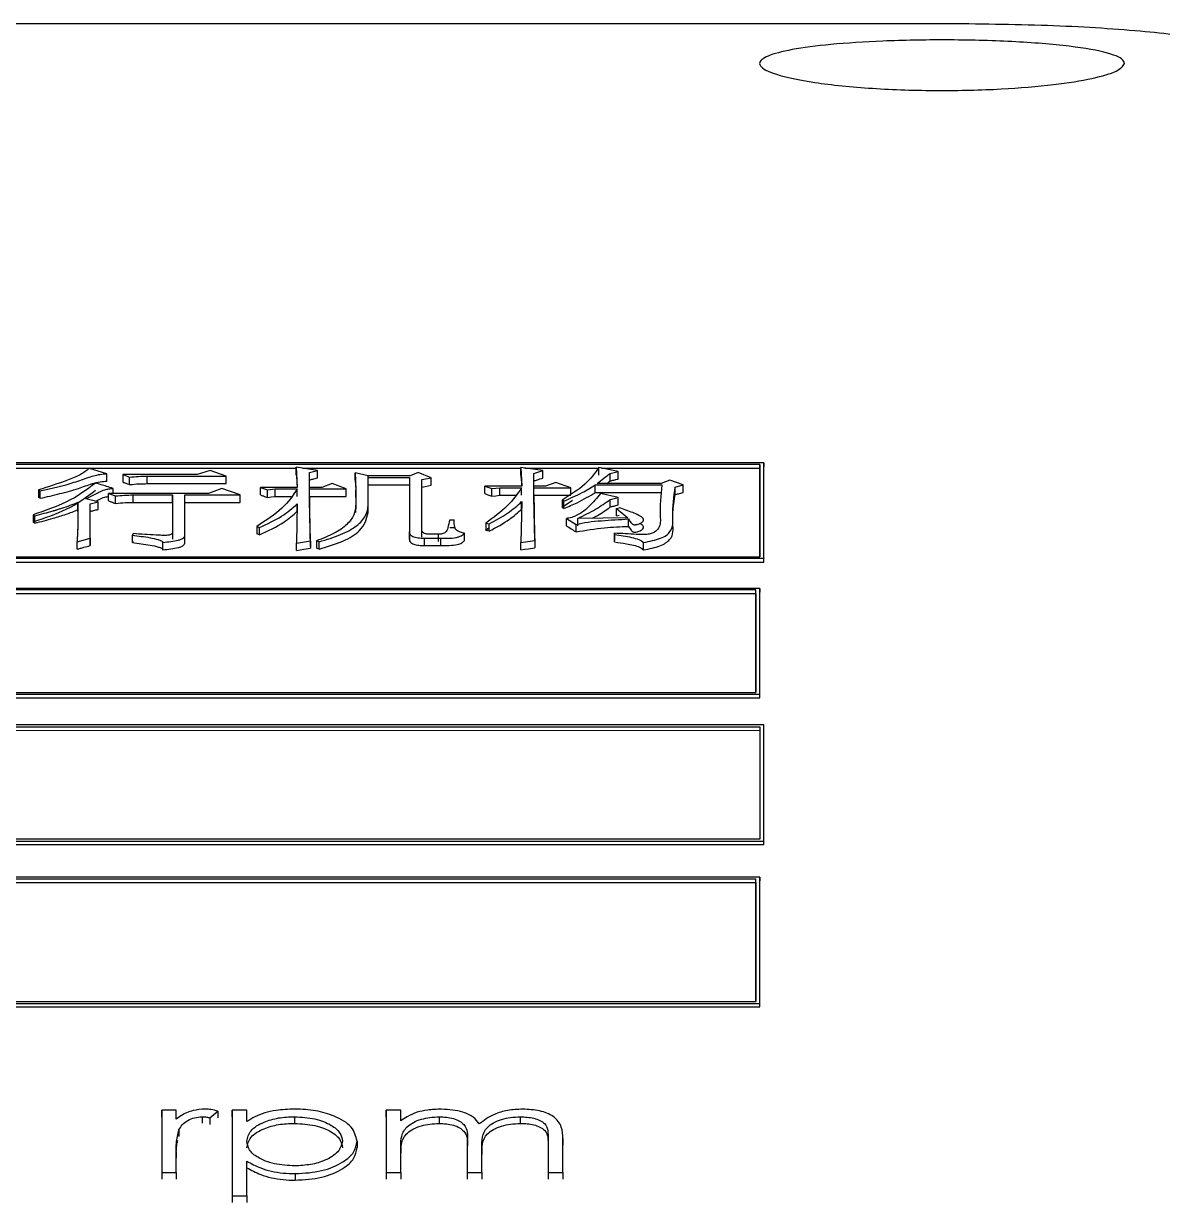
# Model space of a CAD drawing. Header units: millimetres. Extents: x 2003 to 4439, y 563 to 2285.
# Drawn here: x 2534.28 to 2548.33, y 2100.62 to 2115.15 of the extents above; entities that cross this region are included whole.
import ezdxf

# ---------------------------------------------------------------- set-up
doc = ezdxf.new("R2010")
doc.units = ezdxf.units.MM

msp = doc.modelspace()

# ---------------------------------------------------------------- linework, layer by layer
at = {"color": 7, "linetype": 'Continuous', "lineweight": 25}
for p, q in [((2545.61, 2115.15), (2508.61, 2115.152)), ((2543.411, 2109.734), (2521.428, 2109.734)), ((2543.411, 2109.734), (2543.411, 2109.686)), ((2543.361, 2109.716), (2521.478, 2109.717)), ((2532.193, 2109.67), (2537.644, 2109.67)), ((2535.308, 2109.601), (2535.092, 2109.666)), ((2535.308, 2109.509), (2535.308, 2109.601)), ((2535.503, 2109.59), (2535.503, 2109.498)), ((2535.503, 2109.59), (2535.589, 2109.559)), ((2536.422, 2109.59), (2535.503, 2109.59)), ((2536.584, 2109.639), (2536.422, 2109.59)), ((2536.779, 2109.571), (2536.584, 2109.639)), ((2537.644, 2109.681), (2537.655, 2109.432)), ((2537.904, 2109.643), (2537.644, 2109.681)), ((2537.644, 2109.589), (2537.644, 2109.681)), ((2537.719, 2109.67), (2540.414, 2109.67)), ((2537.807, 2109.617), (2537.904, 2109.643)), ((2537.807, 2109.432), (2537.807, 2109.617)), ((2537.807, 2109.616), (2537.807, 2109.617)), ((2537.904, 2109.551), (2537.904, 2109.643)), ((2538.369, 2109.613), (2538.38, 2109.401)), ((2538.532, 2109.574), (2538.369, 2109.613)), ((2538.369, 2109.521), (2538.369, 2109.613)), ((2539.148, 2109.616), (2539.051, 2109.574)), ((2539.31, 2109.551), (2539.148, 2109.616)), ((2540.414, 2109.677), (2540.425, 2109.447)), ((2540.684, 2109.639), (2540.414, 2109.677)), ((2540.414, 2109.585), (2540.414, 2109.677)), ((2540.464, 2109.67), (2541.37, 2109.67)), ((2540.576, 2109.605), (2540.684, 2109.639)), ((2540.576, 2109.447), (2540.576, 2109.605)), ((2540.576, 2109.604), (2540.576, 2109.605)), ((2540.684, 2109.547), (2540.684, 2109.639)), ((2541.614, 2109.628), (2541.376, 2109.677)), ((2541.376, 2109.585), (2541.376, 2109.677)), ((2541.411, 2109.67), (2543.361, 2109.67)), ((2541.517, 2109.605), (2541.614, 2109.628)), ((2541.517, 2109.513), (2541.517, 2109.605)), ((2541.614, 2109.536), (2541.614, 2109.628)), ((2543.361, 2109.716), (2543.361, 2109.67)), ((2543.411, 2108.512), (2543.411, 2109.686)), ((2535.589, 2109.467), (2535.589, 2109.559)), ((2535.806, 2109.479), (2535.806, 2109.571)), ((2535.806, 2109.571), (2536.779, 2109.571)), ((2535.806, 2109.479), (2536.779, 2109.479)), ((2536.779, 2109.479), (2536.779, 2109.571)), ((2537.807, 2109.432), (2537.807, 2109.524)), ((2538.088, 2109.482), (2537.958, 2109.432)), ((2538.261, 2109.413), (2538.088, 2109.482)), ((2539.051, 2109.574), (2538.532, 2109.574)), ((2538.532, 2109.482), (2538.532, 2109.574)), ((2538.532, 2109.214), (2538.532, 2109.555)), ((2538.532, 2109.555), (2539.04, 2109.555)), ((2538.532, 2109.463), (2538.532, 2109.555)), ((2538.532, 2109.463), (2539.04, 2109.463)), ((2538.532, 2109.122), (2538.532, 2109.463)), ((2539.04, 2109.555), (2539.04, 2108.883)), ((2539.04, 2109.555), (2539.04, 2109.463)), ((2539.04, 2109.463), (2539.04, 2108.792)), ((2539.191, 2109.528), (2539.31, 2109.551)), ((2539.191, 2108.911), (2539.191, 2109.528)), ((2539.191, 2109.526), (2539.191, 2109.528)), ((2539.191, 2108.82), (2539.191, 2109.436)), ((2539.31, 2109.459), (2539.31, 2109.551)), ((2539.97, 2109.447), (2540.057, 2109.417)), ((2540.425, 2109.447), (2539.97, 2109.447)), ((2539.97, 2109.356), (2539.97, 2109.447)), ((2540.576, 2109.447), (2540.576, 2109.513)), ((2540.717, 2109.447), (2540.576, 2109.447)), ((2540.576, 2109.356), (2540.576, 2109.447)), ((2540.846, 2109.494), (2540.717, 2109.447)), ((2541.03, 2109.428), (2540.846, 2109.494)), ((2541.333, 2109.463), (2542.155, 2109.463)), ((2541.333, 2109.371), (2541.333, 2109.463)), ((2542.144, 2109.482), (2541.355, 2109.482)), ((2541.475, 2109.482), (2541.517, 2109.513)), ((2542.253, 2109.521), (2542.144, 2109.482)), ((2542.415, 2109.463), (2542.253, 2109.521)), ((2542.318, 2109.436), (2542.415, 2109.463)), ((2542.318, 2109.344), (2542.318, 2109.436)), ((2542.415, 2109.371), (2542.415, 2109.463)), ((2534.464, 2109.401), (2534.464, 2109.309)), ((2534.464, 2109.401), (2534.486, 2109.389)), ((2534.486, 2109.298), (2534.464, 2109.309)), ((2534.486, 2109.298), (2534.486, 2109.389)), ((2535.2, 2109.253), (2535.048, 2109.292)), ((2535.33, 2109.358), (2535.416, 2109.327)), ((2536.563, 2109.358), (2535.33, 2109.358)), ((2535.33, 2109.267), (2535.33, 2109.358)), ((2535.384, 2109.358), (2535.384, 2109.42)), ((2535.416, 2109.235), (2535.416, 2109.327)), ((2535.632, 2109.339), (2536.119, 2109.339)), ((2535.632, 2109.247), (2535.632, 2109.339)), ((2536.119, 2109.339), (2536.119, 2108.887)), ((2536.119, 2109.247), (2536.119, 2109.339)), ((2536.271, 2109.339), (2536.952, 2109.339)), ((2536.271, 2108.847), (2536.271, 2109.339)), ((2536.271, 2109.247), (2536.271, 2109.339)), ((2536.725, 2109.417), (2536.563, 2109.358)), ((2536.952, 2109.339), (2536.725, 2109.417)), ((2536.952, 2109.247), (2536.952, 2109.339)), ((2537.201, 2109.432), (2537.288, 2109.401)), ((2537.655, 2109.432), (2537.201, 2109.432)), ((2537.201, 2109.34), (2537.201, 2109.432)), ((2537.288, 2109.401), (2537.385, 2109.413)), ((2537.288, 2109.309), (2537.288, 2109.401)), ((2537.385, 2109.413), (2537.655, 2109.413)), ((2537.385, 2109.321), (2537.385, 2109.413)), ((2537.385, 2109.321), (2537.582, 2109.321)), ((2537.655, 2109.321), (2537.655, 2109.413)), ((2537.958, 2109.432), (2537.807, 2109.432)), ((2537.807, 2109.34), (2537.807, 2109.432)), ((2537.807, 2109.413), (2538.261, 2109.413)), ((2537.807, 2109.321), (2537.807, 2109.413)), ((2537.807, 2109.321), (2538.261, 2109.321)), ((2537.818, 2108.774), (2537.807, 2109.294)), ((2538.261, 2109.321), (2538.261, 2109.413)), ((2538.38, 2109.401), (2538.38, 2109.214)), ((2538.38, 2109.309), (2538.38, 2109.401)), ((2538.38, 2109.309), (2538.38, 2109.168)), ((2540.057, 2109.417), (2540.154, 2109.428)), ((2540.057, 2109.325), (2540.057, 2109.417)), ((2540.154, 2109.428), (2540.424, 2109.428)), ((2540.154, 2109.336), (2540.154, 2109.428)), ((2540.154, 2109.336), (2540.351, 2109.336)), ((2540.424, 2109.336), (2540.424, 2109.428)), ((2540.576, 2109.428), (2541.03, 2109.428)), ((2540.576, 2109.336), (2540.576, 2109.428)), ((2540.576, 2109.336), (2541.03, 2109.336)), ((2540.587, 2108.778), (2540.576, 2109.311)), ((2541.03, 2109.352), (2541.03, 2109.428)), ((2541.333, 2109.371), (2542.155, 2109.371)), ((2541.614, 2109.308), (2541.398, 2109.358)), ((2541.517, 2109.284), (2541.614, 2109.308)), ((2541.614, 2109.216), (2541.614, 2109.308)), ((2534.951, 2109.157), (2534.951, 2109.249)), ((2535.102, 2109.229), (2535.2, 2109.253)), ((2535.102, 2108.806), (2535.102, 2109.229)), ((2535.2, 2109.161), (2535.2, 2109.253)), ((2535.632, 2109.247), (2536.119, 2109.247)), ((2536.119, 2109.247), (2536.119, 2108.796)), ((2536.271, 2108.756), (2536.271, 2109.247)), ((2536.271, 2109.247), (2536.952, 2109.247)), ((2537.655, 2109.229), (2537.645, 2108.745)), ((2537.655, 2109.138), (2537.655, 2109.229)), ((2538.38, 2109.122), (2538.38, 2109.214)), ((2538.532, 2109.122), (2538.532, 2109.214)), ((2540.425, 2109.257), (2540.414, 2108.753)), ((2540.424, 2109.165), (2540.424, 2109.257)), ((2540.944, 2109.264), (2540.922, 2109.276)), ((2540.922, 2109.276), (2540.922, 2109.185)), ((2541.053, 2109.273), (2540.922, 2109.185)), ((2540.944, 2109.173), (2540.922, 2109.185)), ((2540.944, 2109.173), (2540.944, 2109.264)), ((2541.517, 2109.192), (2541.517, 2109.284)), ((2541.593, 2109.174), (2541.625, 2109.182)), ((2541.593, 2109.174), (2541.733, 2109.059)), ((2541.593, 2109.083), (2541.593, 2109.174)), ((2534.399, 2109.095), (2534.421, 2109.083)), ((2534.399, 2109.095), (2534.399, 2109.004)), ((2534.421, 2108.992), (2534.399, 2109.004)), ((2534.421, 2108.992), (2534.421, 2109.083)), ((2535.102, 2108.715), (2535.102, 2109.138)), ((2539.538, 2109.031), (2539.592, 2109.031)), ((2540.976, 2108.96), (2540.976, 2109.051)), ((2540.976, 2109.051), (2541.095, 2108.975)), ((2541.733, 2109.059), (2541.117, 2109.051)), ((2541.117, 2108.96), (2541.117, 2109.051)), ((2541.593, 2109.083), (2541.625, 2109.09)), ((2541.744, 2108.952), (2541.744, 2109.043)), ((2535.632, 2108.863), (2535.622, 2108.843)), ((2536.119, 2108.887), (2536.119, 2108.796)), ((2537.158, 2108.951), (2537.19, 2108.939)), ((2537.158, 2108.951), (2537.158, 2108.86)), ((2537.19, 2108.848), (2537.158, 2108.86)), ((2537.19, 2108.848), (2537.19, 2108.939)), ((2539.04, 2108.792), (2539.04, 2108.883)), ((2539.397, 2108.855), (2539.3, 2108.855)), ((2539.397, 2108.764), (2539.397, 2108.855)), ((2539.538, 2108.94), (2539.592, 2108.94)), ((2539.721, 2108.776), (2539.721, 2108.867)), ((2539.981, 2108.991), (2540.024, 2108.983)), ((2539.981, 2108.991), (2539.981, 2108.9)), ((2540.024, 2108.934), (2539.981, 2108.9)), ((2540.024, 2108.892), (2539.981, 2108.9)), ((2540.024, 2108.892), (2540.024, 2108.983)), ((2541.095, 2108.884), (2541.095, 2108.975)), ((2541.571, 2108.851), (2541.571, 2108.867)), ((2541.571, 2108.867), (2541.571, 2108.776)), ((2534.94, 2108.762), (2535.102, 2108.806)), ((2534.94, 2108.671), (2534.94, 2108.762)), ((2535.102, 2108.806), (2535.102, 2108.715)), ((2535.622, 2108.752), (2535.622, 2108.843)), ((2535.622, 2108.752), (2535.632, 2108.772)), ((2536, 2108.663), (2536, 2108.754)), ((2536.271, 2108.756), (2536.271, 2108.847)), ((2537.645, 2108.745), (2537.818, 2108.774)), ((2537.645, 2108.654), (2537.645, 2108.745)), ((2537.818, 2108.774), (2537.818, 2108.683)), ((2537.893, 2108.774), (2537.893, 2108.683)), ((2537.926, 2108.762), (2537.893, 2108.774)), ((2537.926, 2108.671), (2537.926, 2108.762)), ((2539.224, 2108.806), (2539.429, 2108.806)), ((2539.224, 2108.715), (2539.224, 2108.806)), ((2539.224, 2108.715), (2539.429, 2108.715)), ((2539.429, 2108.715), (2539.429, 2108.806)), ((2540.414, 2108.753), (2540.587, 2108.778)), ((2540.414, 2108.662), (2540.414, 2108.753)), ((2540.587, 2108.778), (2540.587, 2108.687)), ((2541.571, 2108.76), (2541.571, 2108.851)), ((2541.571, 2108.76), (2541.571, 2108.776)), ((2541.928, 2108.662), (2541.928, 2108.753)), ((2521.478, 2108.578), (2543.361, 2108.577)), ((2537.926, 2108.671), (2537.893, 2108.683)), ((2521.428, 2108.559), (2543.411, 2108.558)), ((2521.428, 2108.513), (2543.411, 2108.512)), ((2543.411, 2108.512), (2543.411, 2108.558)), ((2543.361, 2108.188), (2521.378, 2108.188)), ((2543.311, 2108.168), (2521.428, 2108.169)), ((2543.311, 2108.123), (2543.311, 2108.168)), ((2543.361, 2108.188), (2543.361, 2108.142)), ((2543.361, 2106.837), (2543.361, 2108.142)), ((2521.428, 2108.124), (2543.311, 2108.123)), ((2521.378, 2106.882), (2543.361, 2106.882)), ((2521.378, 2106.838), (2543.361, 2106.837)), ((2521.428, 2106.903), (2543.311, 2106.903)), ((2543.361, 2106.837), (2543.361, 2106.882)), ((2543.411, 2106.503), (2521.428, 2106.503)), ((2521.478, 2106.482), (2543.361, 2106.481)), ((2521.478, 2106.438), (2543.361, 2106.437)), ((2543.361, 2106.481), (2543.361, 2106.437)), ((2543.411, 2106.459), (2543.411, 2106.503)), ((2543.411, 2105.028), (2543.411, 2106.459)), ((2543.361, 2105.094), (2521.478, 2105.095)), ((2521.428, 2105.072), (2543.411, 2105.071)), ((2521.428, 2105.029), (2543.411, 2105.028)), ((2543.411, 2105.028), (2543.411, 2105.071)), ((2543.361, 2104.625), (2521.378, 2104.626)), ((2543.311, 2104.602), (2521.428, 2104.602)), ((2521.428, 2104.56), (2543.311, 2104.559)), ((2543.311, 2104.559), (2543.311, 2104.602)), ((2543.361, 2104.625), (2543.361, 2104.583)), ((2543.361, 2103.028), (2543.361, 2104.583)), ((2521.378, 2103.07), (2543.361, 2103.07)), ((2521.428, 2103.095), (2543.311, 2103.095)), ((2543.361, 2103.028), (2543.361, 2103.07)), ((2521.378, 2103.029), (2543.361, 2103.028)), ((2535.984, 2101.753), (2535.984, 2100.984)), ((2535.984, 2101.672), (2535.984, 2101.753)), ((2536.163, 2101.753), (2535.984, 2101.753)), ((2536.163, 2101.641), (2536.163, 2101.753)), ((2536.577, 2101.66), (2536.676, 2101.741)), ((2536.676, 2101.741), (2536.676, 2101.659)), ((2536.855, 2101.753), (2536.855, 2100.696)), ((2536.855, 2101.672), (2536.855, 2101.753)), ((2537.035, 2101.753), (2536.855, 2101.753)), ((2537.035, 2101.612), (2537.035, 2101.753)), ((2538.753, 2101.753), (2538.753, 2100.984)), ((2538.753, 2101.672), (2538.753, 2101.753)), ((2538.932, 2101.753), (2538.753, 2101.753)), ((2538.932, 2101.621), (2538.932, 2101.753)), ((2535.984, 2101.671), (2535.984, 2100.904)), ((2536.485, 2101.673), (2536.485, 2101.592)), ((2536.577, 2101.66), (2536.577, 2101.578)), ((2536.855, 2101.671), (2536.855, 2100.616)), ((2537.624, 2101.673), (2537.624, 2101.592)), ((2538.753, 2101.671), (2538.753, 2100.903)), ((2539.405, 2101.673), (2539.405, 2101.591)), ((2540.406, 2101.673), (2540.406, 2101.592)), ((2536.195, 2101.509), (2536.195, 2101.428)), ((2538.394, 2101.373), (2538.394, 2101.292)), ((2538.932, 2100.984), (2538.932, 2101.31)), ((2538.932, 2101.31), (2538.932, 2101.229)), ((2539.753, 2101.378), (2539.753, 2100.984)), ((2539.753, 2101.378), (2539.753, 2101.296)), ((2540.753, 2101.404), (2540.753, 2100.984)), ((2540.753, 2101.404), (2540.753, 2101.323)), ((2540.753, 2101.322), (2540.753, 2100.903)), ((2540.932, 2100.984), (2540.932, 2101.403)), ((2540.932, 2101.403), (2540.932, 2101.322)), ((2536.163, 2100.984), (2536.163, 2101.245)), ((2536.163, 2101.245), (2536.163, 2101.164)), ((2539.932, 2100.984), (2539.932, 2101.286)), ((2539.932, 2101.286), (2539.932, 2101.205)), ((2537.035, 2100.696), (2537.035, 2101.125)), ((2535.984, 2100.984), (2535.984, 2100.904)), ((2535.984, 2100.984), (2536.163, 2100.984)), ((2536.163, 2100.984), (2536.163, 2100.904)), ((2537.631, 2100.971), (2537.631, 2100.89)), ((2538.753, 2100.984), (2538.753, 2100.904)), ((2538.753, 2100.984), (2538.932, 2100.984)), ((2538.932, 2100.984), (2538.932, 2100.904)), ((2539.753, 2100.984), (2539.753, 2100.904)), ((2539.753, 2100.984), (2539.932, 2100.984)), ((2539.932, 2100.984), (2539.932, 2100.904)), ((2540.753, 2100.984), (2540.753, 2100.904)), ((2540.753, 2100.984), (2540.932, 2100.984)), ((2540.932, 2100.984), (2540.932, 2100.904)), ((2536.855, 2100.696), (2536.855, 2100.616)), ((2536.855, 2100.696), (2537.035, 2100.696)), ((2537.035, 2100.696), (2537.035, 2100.616))]:
    msp.add_line(p, q, dxfattribs=at)
at = {"color": 7, "linetype": 'Continuous', "lineweight": 25, "flags": 128}
for points in [[(2539.191, 2109.436), (2539.236, 2109.445), (2539.273, 2109.452), (2539.31, 2109.459)], [(2537.288, 2109.309), (2537.336, 2109.315), (2537.385, 2109.321)], [(2540.057, 2109.325), (2540.105, 2109.33), (2540.154, 2109.336)], [(2537.645, 2108.654), (2537.691, 2108.662), (2537.738, 2108.67), (2537.818, 2108.683)], [(2540.414, 2108.662), (2540.461, 2108.669), (2540.508, 2108.676), (2540.587, 2108.687)]]:
    msp.add_lwpolyline(points, dxfattribs=at)
at = {"color": 7, "linetype": 'Continuous', "lineweight": 25}
for points, knots in [([(2549.61, 2114.66), (2549.573, 2114.715), (2549.5, 2114.825), (2548.93, 2114.961), (2548.063, 2115.066), (2546.915, 2115.137), (2546.05, 2115.146), (2545.61, 2115.15)], [0, 0, 0, 0, 0.184668, 0.3699947, 0.5658507, 0.7794444, 1, 1, 1, 1]), ([(2547.86, 2114.66), (2547.839, 2114.628), (2547.798, 2114.564), (2547.476, 2114.472), (2546.988, 2114.393), (2546.328, 2114.338), (2545.548, 2114.319), (2544.734, 2114.346), (2544.022, 2114.418), (2543.537, 2114.52), (2543.375, 2114.606), (2543.349, 2114.683), (2543.432, 2114.754), (2543.741, 2114.835), (2544.234, 2114.899), (2544.891, 2114.941), (2545.672, 2114.956), (2546.485, 2114.936), (2547.198, 2114.879), (2547.681, 2114.794), (2547.848, 2114.715), (2547.858, 2114.67), (2547.86, 2114.66)], [0, 0, 0, 0, 0.046276, 0.092719, 0.141715, 0.19519, 0.253686, 0.315261, 0.376912, 0.43437, 0.485817, 0.500005, 0.546254, 0.592701, 0.641799, 0.695155, 0.753514, 0.815397, 0.876864, 0.934161, 0.985737, 1, 1, 1, 1]), ([(2543.411, 2108.558), (2543.411, 2108.68), (2543.411, 2108.924), (2543.411, 2109.317), (2543.411, 2109.582), (2543.411, 2109.734)], [0, 0, 0, 0, 0.300086, 0.600172, 1, 1, 1, 1]), ([(2535.092, 2109.666), (2535.057, 2109.64), (2534.986, 2109.586), (2534.769, 2109.498), (2534.586, 2109.44), (2534.464, 2109.401)], [0, 0, 0, 0, 0.244211, 0.494059, 1, 1, 1, 1]), ([(2534.486, 2109.389), (2534.631, 2109.422), (2534.847, 2109.471), (2535.07, 2109.553), (2535.204, 2109.595), (2535.287, 2109.6), (2535.308, 2109.601)], [0, 0, 0, 0, 0.501457, 0.748784, 0.936077, 1, 1, 1, 1]), ([(2537.644, 2109.589), (2537.647, 2109.561), (2537.651, 2109.509), (2537.653, 2109.457), (2537.654, 2109.432)], [0, 0, 0, 0, 0.53069, 1, 1, 1, 1]), ([(2540.414, 2109.585), (2540.416, 2109.557), (2540.421, 2109.511), (2540.422, 2109.465), (2540.423, 2109.447)], [0, 0, 0, 0, 0.616417, 1, 1, 1, 1]), ([(2541.376, 2109.677), (2541.326, 2109.607), (2541.226, 2109.466), (2541.024, 2109.34), (2540.922, 2109.276)], [0, 0, 0, 0, 0.496751, 1, 1, 1, 1]), ([(2541.355, 2109.482), (2541.383, 2109.504), (2541.435, 2109.546), (2541.491, 2109.586), (2541.517, 2109.605)], [0, 0, 0, 0, 0.532976, 1, 1, 1, 1]), ([(2543.361, 2108.577), (2543.361, 2108.699), (2543.361, 2108.942), (2543.361, 2109.323), (2543.361, 2109.577), (2543.361, 2109.716)], [0, 0, 0, 0, 0.309667, 0.619335, 1, 1, 1, 1]), ([(2543.361, 2109.67), (2543.361, 2109.56), (2543.361, 2109.34), (2543.361, 2108.977), (2543.361, 2108.719), (2543.361, 2108.577)], [0, 0, 0, 0, 0.312228, 0.624456, 1, 1, 1, 1]), ([(2535.167, 2109.486), (2535.059, 2109.404), (2534.863, 2109.255), (2534.542, 2109.145), (2534.399, 2109.095)], [0, 0, 0, 0, 0.553842, 1, 1, 1, 1]), ([(2534.486, 2109.298), (2534.567, 2109.317), (2534.729, 2109.354), (2534.949, 2109.414), (2535.095, 2109.471), (2535.215, 2109.503), (2535.28, 2109.507), (2535.308, 2109.509)], [0, 0, 0, 0, 0.285391, 0.571044, 0.802081, 0.914333, 1, 1, 1, 1]), ([(2535.384, 2109.42), (2535.357, 2109.429), (2535.308, 2109.444), (2535.236, 2109.466), (2535.19, 2109.479), (2535.167, 2109.486)], [0, 0, 0, 0, 0.369991, 0.684996, 1, 1, 1, 1]), ([(2535.503, 2109.498), (2535.515, 2109.493), (2535.536, 2109.486), (2535.564, 2109.476), (2535.581, 2109.47), (2535.589, 2109.467)], [0, 0, 0, 0, 0.4286092, 0.7143039, 1, 1, 1, 1]), ([(2535.589, 2109.559), (2535.625, 2109.563), (2535.696, 2109.57), (2535.769, 2109.57), (2535.806, 2109.571)], [0, 0, 0, 0, 0.4988667, 1, 1, 1, 1]), ([(2535.589, 2109.467), (2535.629, 2109.471), (2535.7, 2109.478), (2535.773, 2109.478), (2535.806, 2109.479)], [0, 0, 0, 0, 0.558823, 1, 1, 1, 1]), ([(2537.807, 2109.524), (2537.82, 2109.528), (2537.843, 2109.534), (2537.876, 2109.543), (2537.895, 2109.548), (2537.904, 2109.551)], [0, 0, 0, 0, 0.420135, 0.710067, 1, 1, 1, 1]), ([(2538.369, 2109.521), (2538.372, 2109.494), (2538.376, 2109.445), (2538.379, 2109.375), (2538.38, 2109.331), (2538.38, 2109.309)], [0, 0, 0, 0, 0.384139, 0.692048, 1, 1, 1, 1]), ([(2540.576, 2109.513), (2540.589, 2109.517), (2540.614, 2109.525), (2540.65, 2109.536), (2540.673, 2109.544), (2540.684, 2109.547)], [0, 0, 0, 0, 0.362138, 0.681069, 1, 1, 1, 1]), ([(2540.944, 2109.264), (2541.022, 2109.298), (2541.167, 2109.36), (2541.281, 2109.431), (2541.333, 2109.463)], [0, 0, 0, 0, 0.541449, 1, 1, 1, 1]), ([(2541.517, 2109.513), (2541.531, 2109.516), (2541.555, 2109.522), (2541.587, 2109.529), (2541.605, 2109.534), (2541.614, 2109.536)], [0, 0, 0, 0, 0.439882, 0.719941, 1, 1, 1, 1]), ([(2542.155, 2109.463), (2542.141, 2109.335), (2542.121, 2109.16), (2542.143, 2108.961), (2542.08, 2108.888), (2542.025, 2108.863), (2541.97, 2108.851), (2541.904, 2108.849), (2541.772, 2108.857), (2541.66, 2108.863), (2541.571, 2108.867)], [0, 0, 0, 0, 0.489233, 0.672718, 0.735367, 0.76608, 0.796242, 0.828596, 0.864188, 1, 1, 1, 1]), ([(2541.928, 2108.753), (2542.003, 2108.768), (2542.113, 2108.79), (2542.214, 2108.842), (2542.299, 2108.93), (2542.279, 2109.136), (2542.302, 2109.316), (2542.318, 2109.436)], [0, 0, 0, 0, 0.132026, 0.196101, 0.258534, 0.505562, 1, 1, 1, 1]), ([(2535.167, 2109.394), (2535.059, 2109.312), (2534.863, 2109.164), (2534.542, 2109.053), (2534.399, 2109.004)], [0, 0, 0, 0, 0.553762, 1, 1, 1, 1]), ([(2535.048, 2109.292), (2535.081, 2109.309), (2535.135, 2109.337), (2535.21, 2109.375), (2535.268, 2109.401), (2535.33, 2109.416), (2535.366, 2109.419), (2535.384, 2109.42)], [0, 0, 0, 0, 0.3357419, 0.5532256, 0.7726409, 0.885172, 1, 1, 1, 1]), ([(2535.168, 2109.261), (2535.182, 2109.268), (2535.218, 2109.287), (2535.267, 2109.31), (2535.314, 2109.32), (2535.33, 2109.323)], [0, 0, 0, 0, 0.3081002, 0.7695922, 1, 1, 1, 1]), ([(2535.416, 2109.327), (2535.452, 2109.331), (2535.523, 2109.338), (2535.596, 2109.339), (2535.632, 2109.339)], [0, 0, 0, 0, 0.4988667, 1, 1, 1, 1]), ([(2537.655, 2109.413), (2537.602, 2109.332), (2537.494, 2109.17), (2537.27, 2109.025), (2537.158, 2108.951)], [0, 0, 0, 0, 0.497121, 1, 1, 1, 1]), ([(2537.201, 2109.34), (2537.213, 2109.336), (2537.234, 2109.328), (2537.263, 2109.318), (2537.279, 2109.312), (2537.288, 2109.309)], [0, 0, 0, 0, 0.428612, 0.714306, 1, 1, 1, 1]), ([(2537.807, 2109.294), (2537.807, 2109.316), (2537.807, 2109.356), (2537.807, 2109.395), (2537.807, 2109.413)], [0, 0, 0, 0, 0.56, 1, 1, 1, 1]), ([(2537.807, 2109.248), (2537.807, 2109.284), (2537.807, 2109.354), (2537.807, 2109.394), (2537.807, 2109.413)], [0, 0, 0, 0, 0.510039, 1, 1, 1, 1]), ([(2537.807, 2109.321), (2537.807, 2109.3), (2537.807, 2109.258), (2537.807, 2109.251), (2537.807, 2109.248)], [0, 0, 0, 0, 0.489863, 1, 1, 1, 1]), ([(2539.97, 2109.356), (2539.983, 2109.351), (2540.003, 2109.344), (2540.032, 2109.334), (2540.049, 2109.328), (2540.057, 2109.325)], [0, 0, 0, 0, 0.428612, 0.714306, 1, 1, 1, 1]), ([(2540.424, 2109.428), (2540.372, 2109.353), (2540.267, 2109.202), (2540.077, 2109.062), (2539.981, 2108.991)], [0, 0, 0, 0, 0.497559, 1, 1, 1, 1]), ([(2540.576, 2109.311), (2540.576, 2109.333), (2540.576, 2109.372), (2540.576, 2109.411), (2540.576, 2109.428)], [0, 0, 0, 0, 0.56, 1, 1, 1, 1]), ([(2540.576, 2109.266), (2540.576, 2109.301), (2540.576, 2109.371), (2540.576, 2109.409), (2540.576, 2109.428)], [0, 0, 0, 0, 0.510364, 1, 1, 1, 1]), ([(2540.576, 2109.336), (2540.576, 2109.316), (2540.576, 2109.274), (2540.576, 2109.269), (2540.576, 2109.266)], [0, 0, 0, 0, 0.489538, 1, 1, 1, 1]), ([(2540.944, 2109.173), (2541, 2109.196), (2541.101, 2109.238), (2541.227, 2109.306), (2541.298, 2109.349), (2541.333, 2109.371)], [0, 0, 0, 0, 0.381252, 0.689942, 1, 1, 1, 1]), ([(2541.398, 2109.358), (2541.352, 2109.302), (2541.271, 2109.204), (2541.142, 2109.098), (2541.024, 2109.056), (2540.986, 2109.052), (2540.976, 2109.051)], [0, 0, 0, 0, 0.4941647, 0.8691614, 0.966217, 1, 1, 1, 1]), ([(2541.928, 2108.662), (2542.001, 2108.676), (2542.142, 2108.703), (2542.308, 2108.819), (2542.273, 2109.043), (2542.3, 2109.225), (2542.318, 2109.344)], [0, 0, 0, 0, 0.127764, 0.249157, 0.505692, 1, 1, 1, 1]), ([(2542.318, 2109.344), (2542.331, 2109.348), (2542.354, 2109.354), (2542.387, 2109.363), (2542.406, 2109.368), (2542.415, 2109.371)], [0, 0, 0, 0, 0.420135, 0.710068, 1, 1, 1, 1]), ([(2534.421, 2109.083), (2534.497, 2109.103), (2534.574, 2109.123), (2534.652, 2109.146), (2534.661, 2109.148), (2534.67, 2109.151), (2534.679, 2109.154), (2534.688, 2109.156), (2534.712, 2109.164), (2534.806, 2109.193), (2534.887, 2109.224), (2534.951, 2109.249)], [0, 0, 0, 0, 0.400377, 0.412885, 0.425393, 0.450409, 0.462917, 0.475426, 0.500442, 0.600512, 1, 1, 1, 1]), ([(2534.421, 2108.992), (2534.496, 2109.011), (2534.628, 2109.046), (2534.807, 2109.101), (2534.903, 2109.138), (2534.951, 2109.157)], [0, 0, 0, 0, 0.400541, 0.699142, 1, 1, 1, 1]), ([(2534.951, 2109.249), (2534.951, 2109.232), (2534.951, 2109.213), (2534.951, 2109.191), (2534.951, 2109.185), (2534.951, 2109.178), (2534.951, 2109.172), (2534.951, 2109.163), (2534.951, 2109.155), (2534.951, 2109.146), (2534.951, 2109.14), (2534.951, 2109.133), (2534.951, 2109.127), (2534.951, 2109.118), (2534.951, 2109.107), (2534.951, 2109.094), (2534.951, 2109.077), (2534.951, 2109.06), (2534.951, 2109.042), (2534.951, 2109.029), (2534.95, 2109.016), (2534.95, 2108.999), (2534.95, 2108.981), (2534.949, 2108.964), (2534.949, 2108.951), (2534.949, 2108.938), (2534.948, 2108.925), (2534.947, 2108.907), (2534.947, 2108.89), (2534.946, 2108.872), (2534.945, 2108.859), (2534.945, 2108.846), (2534.944, 2108.835), (2534.944, 2108.826), (2534.943, 2108.819), (2534.943, 2108.813), (2534.942, 2108.804), (2534.942, 2108.795), (2534.942, 2108.786), (2534.941, 2108.78), (2534.941, 2108.771), (2534.94, 2108.765), (2534.94, 2108.762)], [0, 0, 0, 0, 0.10711, 0.120499, 0.133888, 0.147276, 0.160665, 0.174054, 0.200831, 0.21422, 0.227609, 0.240998, 0.254386, 0.267775, 0.294553, 0.32133, 0.348108, 0.401663, 0.42844, 0.455218, 0.481995, 0.508773, 0.562328, 0.589105, 0.615883, 0.64266, 0.669438, 0.696215, 0.74977, 0.776548, 0.803325, 0.830103, 0.85688, 0.870269, 0.883658, 0.897047, 0.910435, 0.937213, 0.950602, 0.96399, 0.977379, 1, 1, 1, 1]), ([(2534.951, 2109.131), (2534.951, 2109.135), (2534.951, 2109.141), (2534.951, 2109.152), (2534.951, 2109.16), (2534.951, 2109.164), (2534.951, 2109.166), (2534.951, 2109.167), (2534.951, 2109.168), (2534.951, 2109.149), (2534.951, 2109.021), (2534.948, 2108.937), (2534.947, 2108.888)], [0, 0, 0, 0, 0.01972, 0.031638, 0.043508, 0.046383, 0.049225, 0.052295, 0.055811, 0.08806, 0.463902, 1, 1, 1, 1]), ([(2535.102, 2109.138), (2535.117, 2109.141), (2535.14, 2109.147), (2535.173, 2109.155), (2535.191, 2109.159), (2535.2, 2109.161)], [0, 0, 0, 0, 0.439881, 0.71994, 1, 1, 1, 1]), ([(2535.33, 2109.267), (2535.342, 2109.262), (2535.363, 2109.255), (2535.391, 2109.244), (2535.408, 2109.238), (2535.416, 2109.235)], [0, 0, 0, 0, 0.428611, 0.714305, 1, 1, 1, 1]), ([(2535.416, 2109.235), (2535.456, 2109.239), (2535.527, 2109.246), (2535.6, 2109.247), (2535.632, 2109.247)], [0, 0, 0, 0, 0.558823, 1, 1, 1, 1]), ([(2537.19, 2108.939), (2537.287, 2108.984), (2537.478, 2109.071), (2537.597, 2109.177), (2537.655, 2109.229)], [0, 0, 0, 0, 0.504453, 1, 1, 1, 1]), ([(2537.807, 2109.248), (2537.807, 2109.184), (2537.808, 2109.12), (2537.809, 2109.072), (2537.809, 2109.061), (2537.81, 2109.018), (2537.813, 2108.891), (2537.816, 2108.771), (2537.818, 2108.683)], [0, 0, 0, 0, 0.252264, 0.254266, 0.269843, 0.313981, 0.501513, 1, 1, 1, 1]), ([(2537.818, 2108.774), (2537.816, 2108.862), (2537.813, 2108.98), (2537.811, 2109.108), (2537.809, 2109.197), (2537.808, 2109.226), (2537.807, 2109.248)], [0, 0, 0, 0, 0.498567, 0.668599, 0.747849, 1, 1, 1, 1]), ([(2538.38, 2109.214), (2538.375, 2109.173), (2538.366, 2109.092), (2538.277, 2108.973), (2538.122, 2108.862), (2537.97, 2108.803), (2537.893, 2108.774)], [0, 0, 0, 0, 0.2454874, 0.4925098, 0.7434187, 1, 1, 1, 1]), ([(2537.926, 2108.762), (2538.019, 2108.789), (2538.202, 2108.844), (2538.4, 2108.956), (2538.514, 2109.083), (2538.526, 2109.17), (2538.531, 2109.214)], [0, 0, 0, 0, 0.258234, 0.509748, 0.755949, 1, 1, 1, 1]), ([(2540.024, 2108.983), (2540.104, 2109.026), (2540.263, 2109.112), (2540.371, 2109.209), (2540.424, 2109.257)], [0, 0, 0, 0, 0.503094, 1, 1, 1, 1]), ([(2540.024, 2108.892), (2540.113, 2108.94), (2540.271, 2109.026), (2540.378, 2109.123), (2540.424, 2109.165)], [0, 0, 0, 0, 0.5629486, 1, 1, 1, 1]), ([(2540.587, 2108.778), (2540.585, 2108.868), (2540.582, 2109.003), (2540.579, 2109.151), (2540.578, 2109.214), (2540.577, 2109.236), (2540.577, 2109.253), (2540.576, 2109.272), (2540.576, 2109.268), (2540.576, 2109.266)], [0, 0, 0, 0, 0.496744, 0.745118, 0.829845, 0.854799, 0.869312, 0.93209, 1, 1, 1, 1]), ([(2540.576, 2109.266), (2540.577, 2109.2), (2540.577, 2109.131), (2540.579, 2109.041), (2540.582, 2108.91), (2540.585, 2108.777), (2540.587, 2108.687)], [0, 0, 0, 0, 0.252176, 0.267142, 0.501453, 1, 1, 1, 1]), ([(2541.117, 2109.051), (2541.193, 2109.088), (2541.344, 2109.161), (2541.459, 2109.243), (2541.517, 2109.284)], [0, 0, 0, 0, 0.502347, 1, 1, 1, 1]), ([(2541.296, 2109.053), (2541.317, 2109.064), (2541.402, 2109.108), (2541.468, 2109.156), (2541.517, 2109.192)], [0, 0, 0, 0, 0.250656, 1, 1, 1, 1]), ([(2541.517, 2109.192), (2541.531, 2109.196), (2541.555, 2109.201), (2541.587, 2109.209), (2541.605, 2109.214), (2541.614, 2109.216)], [0, 0, 0, 0, 0.439858, 0.719929, 1, 1, 1, 1]), ([(2541.744, 2109.043), (2541.752, 2109.029), (2541.765, 2109.008), (2541.782, 2108.984), (2541.798, 2108.976), (2541.804, 2108.974), (2541.81, 2108.973), (2541.815, 2108.972), (2541.824, 2108.972), (2541.84, 2108.974), (2541.861, 2108.98), (2541.889, 2108.99), (2541.916, 2109.006), (2541.932, 2109.027), (2541.923, 2109.05), (2541.903, 2109.07), (2541.858, 2109.094), (2541.769, 2109.133), (2541.683, 2109.162), (2541.625, 2109.182)], [0, 0, 0, 0, 0.12083, 0.185578, 0.200463, 0.207293, 0.213836, 0.220353, 0.227161, 0.24221, 0.277123, 0.31159, 0.371541, 0.433275, 0.493638, 0.554959, 0.617623, 0.744187, 1, 1, 1, 1]), ([(2537.19, 2108.848), (2537.298, 2108.898), (2537.488, 2108.986), (2537.604, 2109.092), (2537.655, 2109.138)], [0, 0, 0, 0, 0.5642117, 1, 1, 1, 1]), ([(2537.926, 2108.671), (2538.029, 2108.702), (2538.232, 2108.763), (2538.482, 2108.918), (2538.513, 2109.045), (2538.531, 2109.122)], [0, 0, 0, 0, 0.289468, 0.570368, 1, 1, 1, 1]), ([(2539.538, 2109.031), (2539.529, 2108.999), (2539.514, 2108.947), (2539.503, 2108.886), (2539.459, 2108.863), (2539.43, 2108.856), (2539.408, 2108.855), (2539.397, 2108.855)], [0, 0, 0, 0, 0.493872, 0.802594, 0.866234, 0.93227, 1, 1, 1, 1]), ([(2539.721, 2108.867), (2539.704, 2108.871), (2539.669, 2108.878), (2539.628, 2108.896), (2539.608, 2108.918), (2539.593, 2108.963), (2539.592, 2109.001), (2539.592, 2109.031)], [0, 0, 0, 0, 0.131971, 0.260261, 0.384427, 0.507933, 1, 1, 1, 1]), ([(2541.095, 2108.975), (2541.144, 2108.987), (2541.241, 2109.009), (2541.465, 2109.027), (2541.632, 2109.037), (2541.744, 2109.043)], [0, 0, 0, 0, 0.246103, 0.496572, 1, 1, 1, 1]), ([(2536.119, 2108.887), (2536.119, 2108.878), (2536.118, 2108.866), (2536.101, 2108.854), (2536.09, 2108.849), (2536.076, 2108.845), (2536.054, 2108.841), (2536.024, 2108.84), (2535.976, 2108.842), (2535.845, 2108.848), (2535.727, 2108.856), (2535.632, 2108.863)], [0, 0, 0, 0, 0.115473, 0.14517, 0.175331, 0.205787, 0.236431, 0.299107, 0.364431, 0.490851, 1, 1, 1, 1]), ([(2539.04, 2108.883), (2539.041, 2108.873), (2539.043, 2108.858), (2539.06, 2108.84), (2539.081, 2108.827), (2539.11, 2108.817), (2539.158, 2108.808), (2539.197, 2108.807), (2539.224, 2108.806)], [0, 0, 0, 0, 0.238558, 0.359397, 0.482171, 0.608306, 0.737736, 1, 1, 1, 1]), ([(2539.3, 2108.855), (2539.282, 2108.855), (2539.255, 2108.856), (2539.226, 2108.864), (2539.206, 2108.875), (2539.193, 2108.891), (2539.192, 2108.905), (2539.191, 2108.911)], [0, 0, 0, 0, 0.263272, 0.391385, 0.516554, 0.759179, 1, 1, 1, 1]), ([(2539.429, 2108.806), (2539.492, 2108.805), (2539.571, 2108.804), (2539.651, 2108.823), (2539.689, 2108.841), (2539.709, 2108.856), (2539.721, 2108.867)], [0, 0, 0, 0, 0.514198, 0.639, 0.761004, 1, 1, 1, 1]), ([(2540.976, 2108.96), (2540.996, 2108.947), (2541.036, 2108.922), (2541.075, 2108.897), (2541.095, 2108.884)], [0, 0, 0, 0, 0.5, 1, 1, 1, 1]), ([(2541.095, 2108.884), (2541.211, 2108.903), (2541.42, 2108.938), (2541.645, 2108.948), (2541.744, 2108.952)], [0, 0, 0, 0, 0.555157, 1, 1, 1, 1]), ([(2541.744, 2108.952), (2541.753, 2108.936), (2541.764, 2108.916), (2541.782, 2108.894), (2541.793, 2108.887), (2541.802, 2108.883), (2541.811, 2108.881), (2541.821, 2108.881), (2541.839, 2108.883), (2541.872, 2108.892), (2541.909, 2108.908), (2541.931, 2108.932), (2541.924, 2108.958), (2541.907, 2108.977), (2541.886, 2108.986), (2541.882, 2108.988)], [0, 0, 0, 0, 0.228789, 0.293472, 0.325017, 0.349064, 0.365366, 0.381722, 0.40697, 0.473331, 0.60469, 0.720341, 0.824657, 0.962766, 1, 1, 1, 1]), ([(2534.94, 2108.671), (2534.954, 2108.675), (2534.982, 2108.682), (2535.036, 2108.697), (2535.076, 2108.708), (2535.102, 2108.715)], [0, 0, 0, 0, 0.2594101, 0.5188202, 1, 1, 1, 1]), ([(2535.622, 2108.843), (2535.696, 2108.834), (2535.806, 2108.821), (2535.925, 2108.795), (2535.976, 2108.778), (2535.994, 2108.764), (2535.998, 2108.757), (2536, 2108.754)], [0, 0, 0, 0, 0.508815, 0.759272, 0.881746, 0.941306, 1, 1, 1, 1]), ([(2535.622, 2108.752), (2535.696, 2108.743), (2535.809, 2108.73), (2535.927, 2108.704), (2535.985, 2108.683), (2535.995, 2108.669), (2536, 2108.663)], [0, 0, 0, 0, 0.5101079, 0.771684, 0.888142, 1, 1, 1, 1]), ([(2536, 2108.754), (2536.065, 2108.761), (2536.145, 2108.77), (2536.228, 2108.793), (2536.265, 2108.815), (2536.268, 2108.834), (2536.271, 2108.847)], [0, 0, 0, 0, 0.515726, 0.641569, 0.7636817, 1, 1, 1, 1]), ([(2536, 2108.663), (2536.065, 2108.67), (2536.146, 2108.679), (2536.23, 2108.702), (2536.265, 2108.725), (2536.269, 2108.744), (2536.271, 2108.756)], [0, 0, 0, 0, 0.5165724, 0.6477138, 0.7747847, 1, 1, 1, 1]), ([(2539.04, 2108.792), (2539.041, 2108.781), (2539.044, 2108.759), (2539.086, 2108.73), (2539.155, 2108.717), (2539.201, 2108.716), (2539.224, 2108.715)], [0, 0, 0, 0, 0.2680777, 0.5410548, 0.7676675, 1, 1, 1, 1]), ([(2539.429, 2108.715), (2539.463, 2108.716), (2539.53, 2108.717), (2539.628, 2108.721), (2539.688, 2108.748), (2539.71, 2108.767), (2539.721, 2108.776)], [0, 0, 0, 0, 0.289518, 0.57495, 0.789656, 1, 1, 1, 1]), ([(2541.571, 2108.851), (2541.643, 2108.841), (2541.75, 2108.827), (2541.857, 2108.796), (2541.906, 2108.774), (2541.921, 2108.76), (2541.928, 2108.753)], [0, 0, 0, 0, 0.509381, 0.758484, 0.880594, 1, 1, 1, 1]), ([(2541.571, 2108.76), (2541.62, 2108.753), (2541.7, 2108.743), (2541.803, 2108.721), (2541.883, 2108.697), (2541.913, 2108.674), (2541.928, 2108.662)], [0, 0, 0, 0, 0.348003, 0.570841, 0.789242, 1, 1, 1, 1]), ([(2543.311, 2106.903), (2543.311, 2107.037), (2543.311, 2107.307), (2543.311, 2107.73), (2543.311, 2108.012), (2543.311, 2108.168)], [0, 0, 0, 0, 0.309667, 0.619335, 1, 1, 1, 1]), ([(2543.361, 2106.882), (2543.361, 2107.017), (2543.361, 2107.286), (2543.361, 2107.723), (2543.361, 2108.019), (2543.361, 2108.188)], [0, 0, 0, 0, 0.300086, 0.600172, 1, 1, 1, 1]), ([(2543.311, 2108.123), (2543.311, 2108.021), (2543.311, 2107.817), (2543.311, 2107.414), (2543.311, 2107.104), (2543.311, 2106.903)], [0, 0, 0, 0, 0.258957, 0.517914, 1, 1, 1, 1]), ([(2543.361, 2106.481), (2543.361, 2106.342), (2543.361, 2106.063), (2543.361, 2105.602), (2543.361, 2105.275), (2543.361, 2105.094)], [0, 0, 0, 0, 0.309667, 0.619335, 1, 1, 1, 1]), ([(2543.361, 2106.437), (2543.361, 2106.325), (2543.361, 2106.1), (2543.361, 2105.656), (2543.361, 2105.316), (2543.361, 2105.094)], [0, 0, 0, 0, 0.257946, 0.515892, 1, 1, 1, 1]), ([(2543.411, 2105.071), (2543.411, 2105.218), (2543.411, 2105.513), (2543.411, 2105.992), (2543.411, 2106.317), (2543.411, 2106.503)], [0, 0, 0, 0, 0.300086, 0.600172, 1, 1, 1, 1]), ([(2543.311, 2103.095), (2543.311, 2103.254), (2543.311, 2103.573), (2543.311, 2104.076), (2543.311, 2104.415), (2543.311, 2104.602)], [0, 0, 0, 0, 0.309667, 0.619335, 1, 1, 1, 1]), ([(2543.311, 2104.559), (2543.311, 2104.437), (2543.311, 2104.192), (2543.311, 2103.707), (2543.311, 2103.337), (2543.311, 2103.095)], [0, 0, 0, 0, 0.257086, 0.514172, 1, 1, 1, 1]), ([(2543.361, 2103.07), (2543.361, 2103.229), (2543.361, 2103.548), (2543.361, 2104.068), (2543.361, 2104.423), (2543.361, 2104.625)], [0, 0, 0, 0, 0.300086, 0.600172, 1, 1, 1, 1]), ([(2536.52, 2101.767), (2536.469, 2101.763), (2536.386, 2101.757), (2536.288, 2101.722), (2536.219, 2101.684), (2536.181, 2101.656), (2536.163, 2101.641)], [0, 0, 0, 0, 0.347887, 0.569141, 0.786135, 1, 1, 1, 1]), ([(2536.676, 2101.741), (2536.648, 2101.748), (2536.599, 2101.763), (2536.544, 2101.765), (2536.52, 2101.767)], [0, 0, 0, 0, 0.556713, 1, 1, 1, 1]), ([(2537.625, 2101.767), (2537.547, 2101.764), (2537.42, 2101.759), (2537.254, 2101.722), (2537.131, 2101.675), (2537.067, 2101.633), (2537.035, 2101.612)], [0, 0, 0, 0, 0.346738, 0.568767, 0.786522, 1, 1, 1, 1]), ([(2538.394, 2101.373), (2538.379, 2101.432), (2538.35, 2101.553), (2538.135, 2101.679), (2537.887, 2101.755), (2537.713, 2101.763), (2537.625, 2101.767)], [0, 0, 0, 0, 0.26655, 0.543447, 0.769376, 1, 1, 1, 1]), ([(2539.436, 2101.766), (2539.377, 2101.764), (2539.273, 2101.761), (2539.177, 2101.738), (2539.135, 2101.728)], [0, 0, 0, 0, 0.562438, 1, 1, 1, 1]), ([(2539.901, 2101.583), (2539.88, 2101.612), (2539.837, 2101.67), (2539.676, 2101.749), (2539.528, 2101.76), (2539.436, 2101.766)], [0, 0, 0, 0, 0.269907, 0.547967, 1, 1, 1, 1]), ([(2540.437, 2101.766), (2540.375, 2101.763), (2540.251, 2101.757), (2540.051, 2101.698), (2539.958, 2101.626), (2539.901, 2101.583)], [0, 0, 0, 0, 0.288581, 0.57183, 1, 1, 1, 1]), ([(2540.932, 2101.403), (2540.931, 2101.451), (2540.928, 2101.546), (2540.839, 2101.677), (2540.648, 2101.755), (2540.508, 2101.762), (2540.437, 2101.766)], [0, 0, 0, 0, 0.270601, 0.542795, 0.767549, 1, 1, 1, 1]), ([(2536.195, 2101.509), (2536.208, 2101.53), (2536.233, 2101.574), (2536.299, 2101.627), (2536.386, 2101.665), (2536.452, 2101.67), (2536.485, 2101.673)], [0, 0, 0, 0, 0.27091, 0.546501, 0.770523, 1, 1, 1, 1]), ([(2536.485, 2101.673), (2536.503, 2101.672), (2536.535, 2101.67), (2536.564, 2101.663), (2536.577, 2101.66)], [0, 0, 0, 0, 0.5616049, 1, 1, 1, 1]), ([(2537.035, 2101.369), (2537.045, 2101.415), (2537.065, 2101.508), (2537.229, 2101.607), (2537.422, 2101.665), (2537.556, 2101.67), (2537.624, 2101.673)], [0, 0, 0, 0, 0.266695, 0.543155, 0.769236, 1, 1, 1, 1]), ([(2537.035, 2101.288), (2537.045, 2101.334), (2537.065, 2101.427), (2537.229, 2101.526), (2537.422, 2101.583), (2537.556, 2101.589), (2537.624, 2101.591)], [0, 0, 0, 0, 0.266526, 0.542946, 0.769104, 1, 1, 1, 1]), ([(2537.624, 2101.673), (2537.709, 2101.668), (2537.877, 2101.658), (2538.072, 2101.58), (2538.192, 2101.479), (2538.207, 2101.408), (2538.214, 2101.372)], [0, 0, 0, 0, 0.292093, 0.575319, 0.790291, 1, 1, 1, 1]), ([(2537.624, 2101.591), (2537.709, 2101.586), (2537.877, 2101.576), (2538.072, 2101.498), (2538.192, 2101.398), (2538.207, 2101.326), (2538.214, 2101.291)], [0, 0, 0, 0, 0.2922511, 0.5755276, 0.7904301, 1, 1, 1, 1]), ([(2539.135, 2101.728), (2539.092, 2101.711), (2539.016, 2101.681), (2538.958, 2101.639), (2538.932, 2101.621)], [0, 0, 0, 0, 0.564241, 1, 1, 1, 1]), ([(2538.932, 2101.31), (2538.934, 2101.352), (2538.937, 2101.435), (2538.988, 2101.539), (2539.087, 2101.605), (2539.214, 2101.658), (2539.329, 2101.667), (2539.405, 2101.673)], [0, 0, 0, 0, 0.241249, 0.48337, 0.613317, 0.746555, 1, 1, 1, 1]), ([(2538.932, 2101.229), (2538.934, 2101.27), (2538.937, 2101.353), (2538.988, 2101.458), (2539.087, 2101.524), (2539.214, 2101.576), (2539.329, 2101.585), (2539.405, 2101.591)], [0, 0, 0, 0, 0.241122, 0.483147, 0.613095, 0.74638, 1, 1, 1, 1]), ([(2539.405, 2101.673), (2539.466, 2101.669), (2539.56, 2101.663), (2539.662, 2101.621), (2539.764, 2101.535), (2539.758, 2101.447), (2539.753, 2101.378)], [0, 0, 0, 0, 0.254782, 0.388255, 0.517328, 1, 1, 1, 1]), ([(2539.405, 2101.591), (2539.466, 2101.587), (2539.56, 2101.582), (2539.662, 2101.539), (2539.764, 2101.453), (2539.758, 2101.366), (2539.753, 2101.296)], [0, 0, 0, 0, 0.254971, 0.388493, 0.517558, 1, 1, 1, 1]), ([(2539.932, 2101.286), (2539.932, 2101.377), (2539.931, 2101.492), (2540.075, 2101.6), (2540.205, 2101.657), (2540.327, 2101.667), (2540.406, 2101.673)], [0, 0, 0, 0, 0.4821834, 0.6121227, 0.7455887, 1, 1, 1, 1]), ([(2539.932, 2101.204), (2539.932, 2101.295), (2539.931, 2101.411), (2540.075, 2101.518), (2540.205, 2101.575), (2540.327, 2101.585), (2540.406, 2101.591)], [0, 0, 0, 0, 0.481957, 0.611894, 0.745406, 1, 1, 1, 1]), ([(2540.406, 2101.673), (2540.464, 2101.67), (2540.552, 2101.665), (2540.651, 2101.628), (2540.727, 2101.578), (2540.75, 2101.497), (2540.752, 2101.435), (2540.753, 2101.404)], [0, 0, 0, 0, 0.254489, 0.388144, 0.517737, 0.758825, 1, 1, 1, 1]), ([(2540.406, 2101.591), (2540.464, 2101.588), (2540.552, 2101.584), (2540.651, 2101.547), (2540.727, 2101.496), (2540.75, 2101.415), (2540.752, 2101.353), (2540.753, 2101.322)], [0, 0, 0, 0, 0.254672, 0.38838, 0.517972, 0.758953, 1, 1, 1, 1]), ([(2536.163, 2101.245), (2536.163, 2101.279), (2536.162, 2101.368), (2536.183, 2101.455), (2536.195, 2101.509)], [0, 0, 0, 0, 0.3853236, 1, 1, 1, 1]), ([(2536.164, 2101.215), (2536.164, 2101.25), (2536.164, 2101.305), (2536.178, 2101.359), (2536.184, 2101.378)], [0, 0, 0, 0, 0.648237, 1, 1, 1, 1]), ([(2537.627, 2101.066), (2537.541, 2101.072), (2537.373, 2101.082), (2537.172, 2101.158), (2537.053, 2101.261), (2537.041, 2101.334), (2537.035, 2101.369)], [0, 0, 0, 0, 0.29205, 0.575873, 0.790375, 1, 1, 1, 1]), ([(2538.214, 2101.372), (2538.202, 2101.327), (2538.176, 2101.235), (2538.017, 2101.135), (2537.826, 2101.077), (2537.694, 2101.07), (2537.627, 2101.066)], [0, 0, 0, 0, 0.266814, 0.543252, 0.769388, 1, 1, 1, 1]), ([(2537.631, 2100.971), (2537.743, 2100.977), (2537.963, 2100.991), (2538.213, 2101.099), (2538.37, 2101.232), (2538.386, 2101.326), (2538.394, 2101.373)], [0, 0, 0, 0, 0.292071, 0.575308, 0.790142, 1, 1, 1, 1]), ([(2537.631, 2100.89), (2537.743, 2100.897), (2537.963, 2100.91), (2538.213, 2101.018), (2538.37, 2101.151), (2538.386, 2101.245), (2538.394, 2101.292)], [0, 0, 0, 0, 0.292232, 0.575516, 0.79028, 1, 1, 1, 1]), ([(2537.035, 2101.125), (2537.089, 2101.095), (2537.179, 2101.045), (2537.336, 2100.999), (2537.48, 2100.975), (2537.581, 2100.972), (2537.631, 2100.971)], [0, 0, 0, 0, 0.332189, 0.552163, 0.775308, 1, 1, 1, 1]), ([(2537.035, 2101.044), (2537.089, 2101.014), (2537.179, 2100.964), (2537.336, 2100.918), (2537.48, 2100.894), (2537.581, 2100.891), (2537.631, 2100.89)], [0, 0, 0, 0, 0.332096, 0.552068, 0.775251, 1, 1, 1, 1])]:
    msp.add_open_spline(points, degree=3, knots=knots, dxfattribs=at)

doc.saveas('drawing.dxf')
